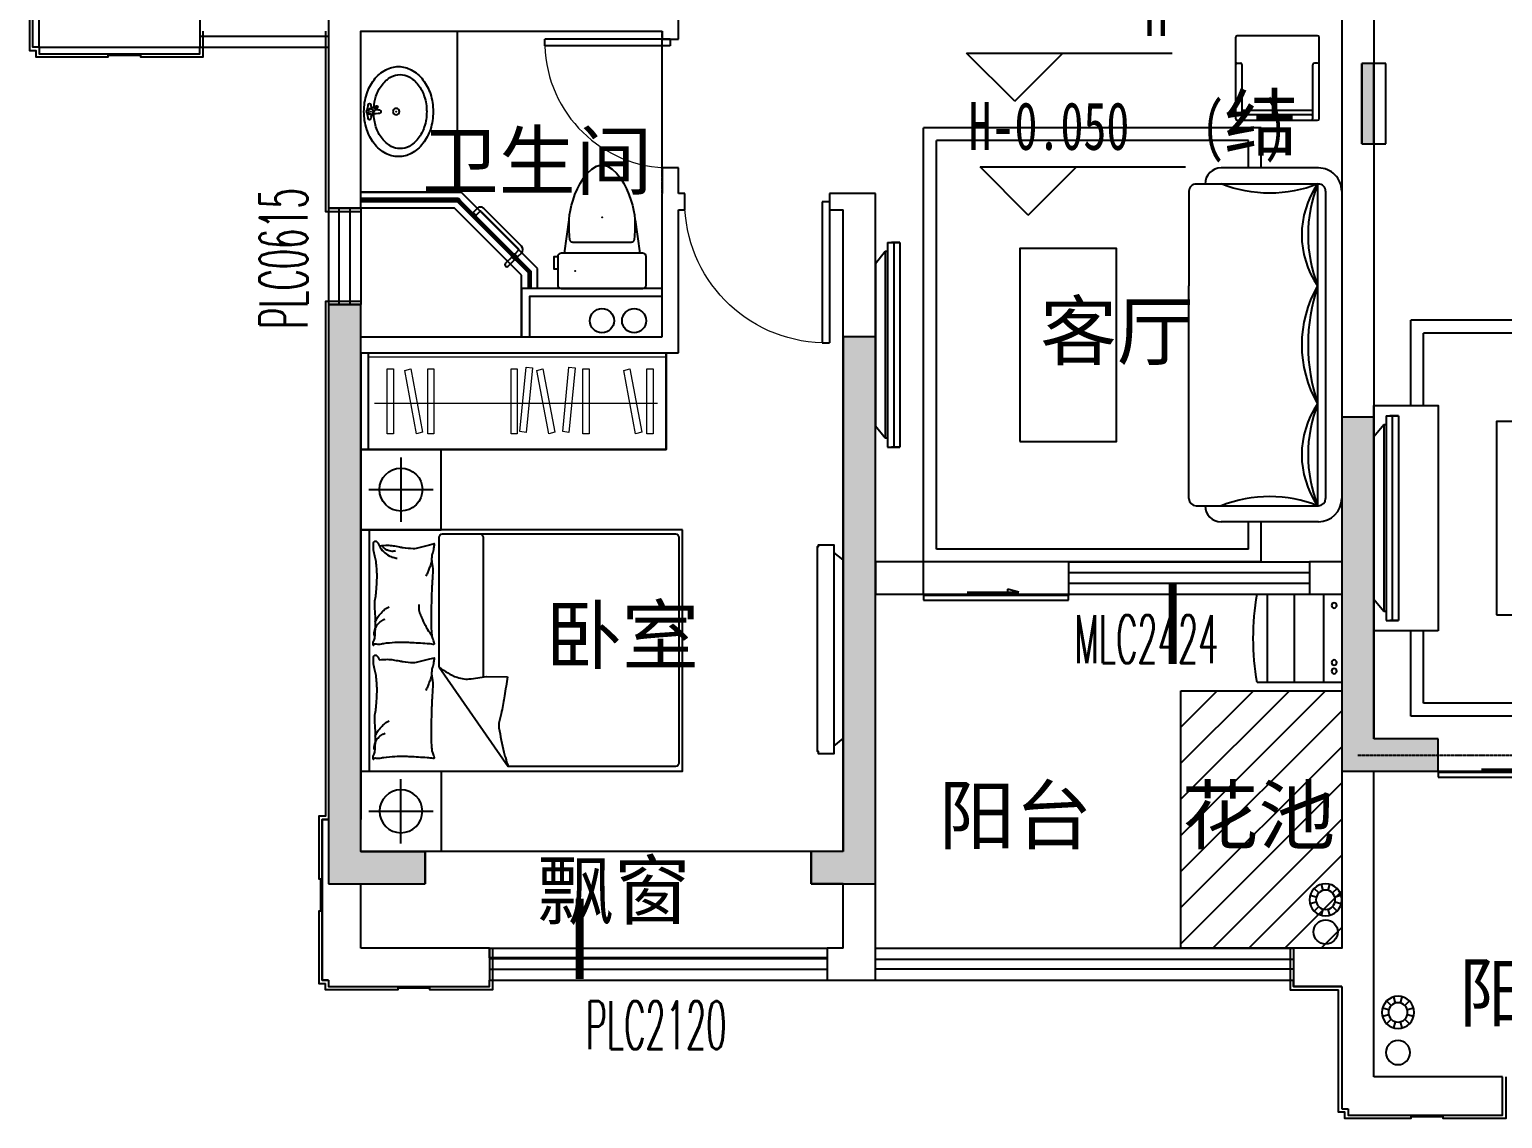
# Model space of a CAD drawing. Extents: x 3479 to 4537415, y 306 to 366510.
# Drawn here: x 4501109 to 4510269, y 273736 to 280507 of the extents above; entities that cross this region are included whole.
import ezdxf

# ---------------------------------------------------------------- set-up
doc = ezdxf.new("R2010")
doc.units = 0
doc.header["$LTSCALE"] = 10
doc.header["$MEASUREMENT"] = 0
doc.header["$PDMODE"] = 35
doc.linetypes.add('DOTE', pattern=[2.42, 2, -0.2, 0.02, -0.2])
for name, color, linetype in [('2外包线', 46, 'Continuous'), ('COLUMN', 11, 'Continuous'), ('DECORATION_地漏', 202, 'Continuous'), ('DETAIL_栏杆', 42, 'Continuous'), ('DETAIL_立管', 143, 'Continuous'), ('DETAIL_配电柜', 150, 'Continuous'), ('DIM_ELEV', 3, 'Continuous'), ('DIM_IDEN', 153, 'Continuous'), ('DOTE', 18, 'DOTE'), ('LINE', 137, 'Continuous'), ('LVTRY', 6, 'Continuous'), ('LVTRY-1', 6, 'Continuous'), ('P-FURNITURE', 8, 'Continuous'), ('PUB_HATCH', 8, 'Continuous'), ('PUB_TEXT', 7, 'Continuous'), ('WALL', 2, 'Continuous'), ('WINDOW', 143, 'Continuous'), ('WINDOW_TEXT', 7, 'Continuous'), ('WP_P_LG', 2, 'Continuous'), ('花池', 71, 'Continuous')]:
    doc.layers.add(name, color=color, linetype=linetype)
doc.layers.add('FURNITURE', color=207, linetype='Continuous', plot=False)
doc.styles.add('_TCH_DIM', font='simhei.ttf')
doc.styles.add('_TCH_WINDOW', font='SIMPLEX', dxfattribs={"bigfont": 'GBCBIG'})
doc.styles.get("Standard").update_dxf_attribs({"font": 'gbenor.shx', "bigfont": 'gbcbig.shx'})
doc.styles.add('功能名称', font='', dxfattribs={"width": 0.7})
doc.styles.get('功能名称').set_extended_font_data('SimSun')

# ---------------------------------------------------------------- blocks, each defined once
blk = doc.blocks.new('A$C689A550D')
at = {"layer": 'FURNITURE'}
for p, q in [((2263.5, 2602.5), (229.5, 2602.5)), ((229.5, 2072.5), (229.5, 2602.5)), ((309.5, 2072.5), (309.5, 2522.5)), ((2183.5, 2522.5), (309.5, 2522.5)), ((60.9, 1952.2), (0, 1877.1)), ((60.9, 1952.2), (60.9, 792.7)), ((76, 1952.2), (60.9, 1952.2)), ((76, 2008.5), (152, 2008.5)), ((76, 2008.5), (76, 736.5)), ((152, 2008.5), (99.8, 2008.5)), ((114, 2008.5), (114, 736.5)), ((152, 2008.5), (152, 736.5)), ((60.9, 792.7), (0, 867.8)), ((76, 792.7), (60.9, 792.7)), ((76, 736.5), (152, 736.5)), ((152, 736.5), (99.8, 736.5)), ((229.5, 142.5), (229.5, 672.5)), ((309.5, 222.5), (309.5, 672.5)), ((2183.5, 222.5), (309.5, 222.5)), ((2263.5, 142.5), (229.5, 142.5))]:
    blk.add_line(p, q, dxfattribs=at)
for points in [[(400, 672.5), (0, 672.5), (0, 2072.5), (400, 2072.5)], [(762.8, 772.5), (1362.8, 772.5), (1362.8, 1972.5), (762.8, 1972.5)]]:
    blk.add_lwpolyline(points, close=True, dxfattribs=at)
at = {"layer": 'LVTRY-1', "flags": 9}
for tag in ['ZSIZE', 'YSIZE', 'XSIZE']:
    blk.add_attdef(tag, (1601.4, 5393.7), '', height=0.5, rotation=90, dxfattribs=at)
for tag in ['ZSIZE', 'YSIZE', 'XSIZE']:
    blk.add_attdef(tag, (1601.4, 5393.7), '', height=0.5, dxfattribs=at)
blk = doc.blocks.new('1#-BZC-ZZ')
at = {"layer": 'PUB_HATCH'}
for points in [[(421808.5, 726479), (421408.5, 726479), (421408.5, 729879), (421208.5, 729879), (421208.5, 726279), (421808.5, 726279)], [(424608.5, 726279), (424608.5, 729679), (424408.5, 729679), (424408.5, 726479), (424208.5, 726479), (424208.5, 726279)], [(428108.5, 727179), (427708.5, 727179), (427708.5, 729179), (427508.5, 729179), (427508.5, 726979), (428108.5, 726979)]]:
    blk.add_hatch(color=256, dxfattribs=at).paths.add_polyline_path(points)
at = {"layer": 'COLUMN'}
for p, q in [((421408.5, 729879), (421208.5, 729879)), ((421208.5, 729879), (421208.5, 726279)), ((421408.5, 726479), (421408.5, 729879)), ((424608.5, 729679), (424408.5, 729679)), ((424408.5, 729679), (424408.5, 726479)), ((424608.5, 726279), (424608.5, 729679)), ((427708.5, 729179), (427508.5, 729179)), ((427508.5, 729179), (427508.5, 726979)), ((427708.5, 727179), (427708.5, 729179)), ((424608.5, 728079), (424608.5, 728279)), ((424608.5, 728279), (424608.5, 728079)), ((428108.5, 727179), (427708.5, 727179)), ((428108.5, 726979), (428108.5, 727179)), ((427508.5, 726979), (428108.5, 726979)), ((421808.5, 726479), (421408.5, 726479)), ((421808.5, 726279), (421808.5, 726479)), ((424408.5, 726479), (424208.5, 726479)), ((424208.5, 726479), (424208.5, 726279)), ((421208.5, 726279), (421808.5, 726279)), ((424208.5, 726279), (424608.5, 726279))]:
    blk.add_line(p, q, dxfattribs=at)
at = {"layer": 'COLUMN', "elevation": 0}
blk.add_lwpolyline([(424608.5, 728279), (424608.5, 728279)], dxfattribs=at)
at = {"layer": 'COLUMN'}
blk.add_lwpolyline([(424608.5, 728079), (424608.5, 728079)], dxfattribs=at)
blk = doc.blocks.new('A$C0DF322C5')
at = {"layer": 'LVTRY'}
for p, q in [((526.3, 550), (0, 550)), ((0, 550), (0, 0)), ((113.7, 550), (113.7, 0)), ((296.2, 550), (296.2, 0)), ((464.2, 550), (464.2, 0)), ((0, 0), (526.3, 0))]:
    blk.add_line(p, q, dxfattribs=at)
for centre in [(47.4, 479.7), (47.4, 125), (47.4, 71.6)]:
    blk.add_circle(centre, 16.3, dxfattribs=at)
blk.add_arc((-1057.3, 275), 1607.3, 350.14865, 9.85138, dxfattribs=at)
blk = doc.blocks.new('配电箱-01')
at = {"layer": 'DETAIL_配电柜'}
h = blk.add_hatch(color=256, dxfattribs=at)
h.dxf.hatch_style = 1
h.paths.add_polyline_path([(500, -150), (500, -75), (0, -75), (0, -150)])
for p, q in [((0, 0), (0, -150)), ((500, 0), (0, 0)), ((500, -150), (500, 0)), ((500, -75), (0, -75)), ((0, -150), (500, -150)), ((500, -150), (0, -150))]:
    blk.add_line(p, q, dxfattribs=at)
blk = doc.blocks.new('$WINLIB2D$00000001')
at = {"color": 0}
for points in [[(-0.5, 0.5), (-0.5, -0.5)], [(-0.5, 0.5), (0.5, 0.5)], [(0.5, -0.5), (0.5, 0.5)], [(0.5, 0.167), (-0.5, 0.167)], [(0.5, -0.167), (-0.5, -0.167)], [(-0.5, -0.5), (0.5, -0.5)]]:
    blk.add_lwpolyline(points, dxfattribs=at)
blk = doc.blocks.new('$TCHSYS$WIN2D')
for p, q in [((-0.5, 0.5), (0.5, 0.5)), ((-0.5, 0.5), (-0.5, -0.5)), ((0.5, 0.5), (0.5, -0.5)), ((0.5, 0.1667), (-0.5, 0.1667)), ((0.5, -0.1667), (-0.5, -0.1667)), ((-0.5, -0.5), (0.5, -0.5))]:
    blk.add_line(p, q)
blk = doc.blocks.new('$DorLib2D$00000001')
for p, q in [((0.45, 0.975), (0.5, 0.975)), ((0.45, 0), (0.45, 0.975)), ((0.5, 0), (0.5, 0.975)), ((0.5, 0), (0.45, 0))]:
    blk.add_line(p, q)
at = {"lineweight": 13}
blk.add_arc((0.475, 0), 0.975, 91.4693, 180, dxfattribs=at)
blk = doc.blocks.new('$DorLib2D$00000129')
at = {"color": 0, "linetype": 'Continuous'}
for p, q in [((-0.5, 0.545), (-0.5, 0.687)), ((-0.5, 0.687), (0.5, 0.687)), ((0.5, 0.687), (0.5, 0.545)), ((0.5, 0.545), (-0.5, 0.545)), ((-0.5, 0.5), (-0.5, 0.545)), ((0.5, 0.5), (0.5, 0.545)), ((-0.2, 0.437), (0.158, 0.437)), ((0.08, 0.341), (0.08, 0.437)), ((0.158, 0.437), (0.08, 0.341))]:
    blk.add_line(p, q, dxfattribs=at)
blk = doc.blocks.new('$LIGUAN')
at = {"color": 0, "linetype": 'Continuous'}
blk.add_circle((0, 0), 0.5, dxfattribs=at)
at = {"color": 0, "flags": 1}
for tag in ['THICK', 'BG_D', 'BG_T']:
    blk.add_attdef(tag, (0, 0), '', height=0.0001, dxfattribs=at)
blk = doc.blocks.new('地漏-03')
at = {"layer": 'LVTRY'}
for p, q in [((-15.5, 58), (-25.9, 96.6)), ((15.5, 58), (25.9, 96.6)), ((-96.6, 25.9), (-58, 15.5)), ((-70.7, 70.7), (-42.4, 42.4)), ((42.4, 42.4), (70.7, 70.7)), ((58, 15.5), (96.6, 25.9)), ((-96.6, -25.9), (-58, -15.5)), ((-70.7, -70.7), (-42.4, -42.4)), ((-25.9, -96.6), (-15.5, -58)), ((25.9, -96.6), (15.5, -58)), ((42.4, -42.4), (70.7, -70.7)), ((58, -15.5), (96.6, -25.9))]:
    blk.add_line(p, q, dxfattribs=at)
for radius in [100, 60]:
    blk.add_circle((0, 0), radius, dxfattribs=at)
blk = doc.blocks.new('X-03-A-100(平面图)_t3$0$$plan$00000330')
for p, q in [((-1973.7, 0), (0, 0)), ((-1973.7, 0), (-1973.7, -500)), ((-1923.7, 0), (-1923.7, -500)), ((0, 0), (0, -500)), ((-1973.7, -500), (0, -500))]:
    blk.add_line(p, q)
at = {"lineweight": 13}
for p, q in [((-1884.8, -240), (-55.7, -240)), ((-1923.7, -480), (0, -480))]:
    blk.add_line(p, q, dxfattribs=at)
blk.add_lwpolyline([(-1973.7, -500), (0, -500), (0, 0), (-1973.7, 0)], close=True)
for points in [[(-1803.3, -80.6), (-1803.3, -416.7), (-1763, -416.7), (-1763, -80.6)], [(-1613.8, -80.8), (-1689.8, -408.2), (-1650.5, -417.3), (-1574.5, -89.9)], [(-1541.1, -80.6), (-1541.1, -416.7), (-1500.7, -416.7), (-1500.7, -80.6)], [(-1003.1, -80.6), (-1003.1, -416.7), (-962.8, -416.7), (-962.8, -80.6)], [(-945, -92.9), (-905.1, -426.6), (-865, -421.8), (-905, -88.1)], [(-759.8, -80.8), (-835.8, -408.2), (-796.5, -417.3), (-720.5, -89.9)], [(-669.3, -92.9), (-629.4, -426.6), (-589.3, -421.8), (-629.3, -88.1)], [(-539.1, -80.6), (-539.1, -416.7), (-498.8, -416.7), (-498.8, -80.6)], [(-198.1, -80.8), (-274.1, -408.2), (-234.7, -417.3), (-158.8, -89.9)], [(-125.3, -80.6), (-125.3, -416.7), (-85, -416.7), (-85, -80.6)]]:
    blk.add_lwpolyline(points, close=True, dxfattribs=at)
blk = doc.blocks.new('X-03-A-100(平面图)_t3$0$WITH-Bed-2')
for p, q in [((0, -52.4), (1500, -52.4)), ((25.8, -508.5), (25.8, -1957.8)), ((853.5, -488.5), (45.8, -488.5)), ((853.5, -488.5), (1471.6, -915.9)), ((45.8, -761.1), (915.3, -761.1)), ((1471.6, -1957.8), (1471.6, -915.9)), ((45.8, -1977.8), (1451.6, -1977.8))]:
    blk.add_line(p, q)
blk.add_lwpolyline([(0, -2000), (0, 0), (1500, 0), (1500, -2000)], close=True)
blk.add_lwpolyline([(0, -2000), (0, 0), (1500, 0), (1500, -2000)], close=True)
for points in [[(101, -115.7, -0.263368), (73, -96.9, -0.494818), (82.2, -78.2, -0.049225), (99.9, -76.4, -0.036831), (123.5, -78.2, -0.031893), (161.5, -86.3, 0.035782), (195.4, -93.3, 0.032941), (285.1, -99.2, 0.026564), (396.3, -93.3, 0.017905), (433.8, -87.9, -0.033397), (454, -85.7, -0.03204), (491.1, -86.4, 0.018442), (555.4, -89.4, 0.010837), (620.2, -88.7, 0.014624), (668.1, -85.7, 0.111249), (690.6, -78.4, -0.153708), (707.5, -74.4, -0.076444), (715, -76.1, -0.215512), (716.9, -78.2, -0.585858), (714.3, -81.2, 0.363489), (709.4, -83.8, 0.191716), (709.4, -95.3, -0.129675), (711.3, -111.9, -0.01735), (708.3, -128.7, 0.019326), (705.7, -143.8, 0.018818), (699, -212.2, 0.021828), (698.1, -271.4, 0.006204), (699.5, -305.3, 0.001963), (705.7, -412.2, 0.028341), (709.9, -448.3, -0.117014), (709.4, -457.2, -0.36606), (708, -458.2, -0.03973), (694.4, -455.3, -0.048309), (680.6, -449.9, 0.062981), (670, -446, 0.04058), (646.6, -442.6, 0.014345), (579.8, -440.3, 0.005484), (454.4, -441.1, 0.007153), (358.2, -444.1, 0.008762), (315.7, -446.8, -0.008153), (270, -449.7, -0.06251), (212.9, -445.3, 0.078669), (167.3, -443.3, 0.047825), (144.9, -448, -0.034494), (114.1, -455.3, -0.023571), (88.8, -458.4, -0.510228), (87.8, -457.2), (95.3, -427.2), (116, -344.6, 0.073041), (118, -325, 0.023305), (112.2, -263.9, 0.018299), (108.2, -241.1, -0.01097), (100.8, -203.1, -0.042281), (97.9, -168.8, -0.027201), (100.8, -115.4)], [(574.8, -89.5, 0.027842), (551.1, -100.1, 0.048685), (538.5, -108.2, 0.023666), (510.6, -132.5, 0.031223), (491.6, -153.2, 0.046801), (486.5, -160.9, 0.023191), (478.4, -177.6)], [(656.8, -83.8, 0.088153), (622.3, -87.3, 0.088153), (591.1, -102.5, 0.077547), (569.5, -124.2, 0.077547), (555.4, -151.3)], [(810.2, -115.7, -0.263368), (782.3, -96.9, -0.494818), (791.4, -78.2, -0.049225), (809.1, -76.4, -0.036831), (832.8, -78.2, -0.031893), (870.7, -86.3, 0.035782), (904.6, -93.3, 0.032941), (994.3, -99.2, 0.026564), (1105.5, -93.3, 0.017905), (1143, -87.9, -0.033397), (1163.3, -85.7, -0.03204), (1200.3, -86.4, 0.018442), (1264.7, -89.4, 0.010837), (1329.4, -88.7, 0.014624), (1377.3, -85.7, 0.111249), (1399.9, -78.4, -0.153708), (1416.8, -74.4, -0.076444), (1424.2, -76.1, -0.215512), (1426.2, -78.2, -0.585858), (1423.5, -81.2, 0.363489), (1418.6, -83.8, 0.191716), (1418.6, -95.3, -0.129675), (1420.5, -111.9, -0.01735), (1417.5, -128.7, 0.019326), (1414.9, -143.8, 0.018818), (1408.3, -212.2, 0.021828), (1407.4, -271.4, 0.006204), (1408.8, -305.3, 0.001963), (1414.9, -412.2, 0.028341), (1419.2, -448.3, -0.117014), (1418.6, -457.2, -0.36606), (1417.2, -458.2, -0.03973), (1403.6, -455.3, -0.048309), (1389.9, -449.9, 0.062981), (1379.2, -446, 0.04058), (1355.8, -442.6, 0.014345), (1289.1, -440.3, 0.005484), (1163.6, -441.1, 0.007153), (1067.5, -444.1, 0.008762), (1024.9, -446.8, -0.008153), (979.2, -449.7, -0.06251), (922.1, -445.3, 0.078669), (876.5, -443.3, 0.047825), (854.1, -448, -0.034494), (823.4, -455.3, -0.023571), (798, -458.4, -0.510228), (797.1, -457.2), (804.6, -427.2), (825.2, -344.6, 0.073041), (827.2, -325, 0.023305), (821.5, -263.9, 0.018299), (817.4, -241.1, -0.01097), (810.1, -203.1, -0.042281), (807.2, -168.8, -0.027201), (810.1, -115.4)], [(1284.1, -89.5, 0.027842), (1260.3, -100.1, 0.048685), (1247.8, -108.2, 0.023666), (1219.8, -132.5, 0.031223), (1200.8, -153.2, 0.046801), (1195.7, -160.9, 0.023191), (1187.7, -177.6)], [(1366.1, -83.8, 0.088153), (1331.5, -87.3, 0.088153), (1300.3, -102.5, 0.077547), (1278.7, -124.2, 0.077547), (1264.7, -151.3)], [(99.3, -131.7, -0.05369), (113.5, -144.7, -0.070312), (121.6, -157, -0.015448), (125.4, -165.5, -0.013244), (129.1, -175.7, -0.082127), (132.1, -193.8, -0.064164), (129.1, -217)], [(100.8, -115.7, -0.077379), (135.6, -141, -0.077379), (161.1, -175.7, -0.047525), (171, -200.4, -0.047525), (176.1, -226.4)], [(660.6, -444.1, 0.016108), (621.7, -417.9, 0.024599), (594.9, -402.8, 0.009477), (545.8, -379.5, 0.015937), (516, -367.1, 0.072521), (499.6, -363.6, 0.033339), (463.4, -363.4)], [(191.4, -442.6, 0.009729), (218.7, -433.5, 0.009729), (245.6, -423.4, 0.007971), (267.3, -414.4, 0.007971), (288.8, -404.7)], [(900.6, -442.6, 0.009729), (927.9, -433.5, 0.009729), (954.8, -423.4, 0.007971), (976.6, -414.4, 0.007971), (998, -404.7)], [(853.5, -488.5, -0.085272), (916.8, -598.6, -0.124044), (926, -686.2), (912.4, -781.6), (914.1, -911.7)], [(914.1, -911.7, 0.007867), (1031.7, -893.9, 0.009508), (1128.5, -875.9, 0.006616), (1193.5, -861.5, -0.023828), (1211.7, -858.2, -0.080713), (1230.3, -858.7, -0.009591), (1382.9, -890.6, -0.013133), (1416.4, -899.2, -0.007859), (1471.6, -915.9)]]:
    blk.add_lwpolyline(points, format="xyb")
for centre, start, end in [((45.8, -508.5), 90, 180), ((45.8, -741.1), 180, 270), ((45.8, -1957.8), 180, 270), ((1451.6, -1957.8), 270, 0)]:
    blk.add_arc(centre, 20, start, end)
blk = doc.blocks.new('X-03-A-100(平面图)_t3$0$WITH-bedstand-1')
for p, q in [((0, 240), (0, -240)), ((-240, 0), (240, 0))]:
    blk.add_line(p, q)
blk.add_lwpolyline([(-300, -300), (300, -300), (300, 300), (-300, 300)], close=True)
blk.add_lwpolyline([(-300, -300), (300, -300), (300, 300), (-300, 300)], close=True)
blk.add_circle((0, 0), 160)
blk = doc.blocks.new('$lvtry$00000206')
at = {"color": 0}
for points in [[(-253.2, -220.1, -0.414214), (-275.2, -198.1), (-275.2, -22, -0.414214), (-253.2, 0), (253.2, 0, -0.414214), (275.2, -22), (275.2, -198.1, -0.414214), (253.2, -220.1)], [(180.6, -286.2), (-180.6, -286.2, 0.39219), (-200.5, -304.7), (-202.1, -325.7), (-204.2, -363.5), (-204.9, -397.6), (-204, -429), (-201.3, -458.9), (-196.5, -488.3), (-189.5, -518.3), (-180, -549.9), (-167.8, -583.9), (-152.8, -619.1), (-135, -653.9), (-114.2, -687), (-90.4, -716.7), (-63.4, -741.5), (-33.4, -759.9), (-12.1, -766.7, 0.15433), (12.1, -766.7), (33.4, -759.9), (63.4, -741.5), (90.4, -716.7), (114.2, -687), (135, -653.9), (152.8, -619.1), (167.8, -583.9), (180, -549.9), (189.5, -518.3), (196.5, -488.3), (201.3, -458.9), (204, -429), (204.9, -397.6), (204.2, -363.5), (202.1, -325.7), (200.5, -304.7, 0.39219)]]:
    blk.add_lwpolyline(points, format="xyb", close=True, dxfattribs=at)
blk.add_lwpolyline([(-275.2, -120.5), (-297.2, -120.5), (-297.2, -199.8), (-275.2, -199.8)], close=True, dxfattribs=at)
for points in [[(-205.5, -428.1), (-235, -220.1)], [(205.5, -428.1), (235, -220.1)]]:
    blk.add_lwpolyline(points, dxfattribs=at)
for p in [(-166.1, -109.4), (0.9, -443.1)]:
    blk.add_point(p, dxfattribs=at)
blk = doc.blocks.new('$lvtry$00000193')
at = {"color": 0}
for p, q in [((-16.7, -42.8), (-16.7, -32.9)), ((16.7, -42.8), (16.7, -32.9))]:
    blk.add_line(p, q, dxfattribs=at)
blk.add_lwpolyline([(280, -215, 0.12431), (260, -135.8, 0.105707), (198, -63, 0.086941), (110.2, -17.1, 0.077137), (0, 0, 0.077137), (-110.2, -17.1, 0.086941), (-198, -63, 0.105707), (-260, -135.8, 0.12431), (-280, -215, 0.12431), (-260, -294.2, 0.105707), (-198, -367, 0.086941), (-110.2, -412.9, 0.077137), (0, -430, 0.077137), (110.2, -412.9, 0.086941), (198, -367, 0.105707), (260, -294.2, 0.12431)], format="xyb", close=True, dxfattribs=at)
blk.add_lwpolyline([(-25.3, -61, 0.056876), (-95, -74.7, 0.086941), (-167.5, -112.6, 0.105707), (-216, -169.5, 0.12431), (-230, -225, 0.12431), (-216, -280.5, 0.105707), (-167.5, -337.4, 0.086941), (-95, -375.3, 0.077137), (0, -390, 0.077137), (95, -375.3, 0.086941), (167.5, -337.4, 0.105707), (216, -280.5, 0.12431), (230, -225, 0.12431), (216, -169.5, 0.105707), (167.5, -112.6, 0.086941), (95, -74.7, 0.06676), (12.9, -60.3, 0.06676)], format="xyb", dxfattribs=at)
for centre, radius in [((0, -42.8), 16.7), ((0, -200), 20)]:
    blk.add_circle(centre, radius, dxfattribs=at)
for centre, radius, start, end in [((-40.2, -33.6), 10.1, 106.60956, 258.16482), ((-64.3, 233.9), 258.7, 274.70692, 282.37316), ((-74.6, -212.9), 172.6, 71.36005, 79.18732), ((-28.9, -79.5), 6.77, 155.34398, 308.32242), ((-171, 19), 166.2, 324.84107, 338.13372), ((-171, 19), 169.7, 324.84107, 331.35233), ((-28.9, -79.5), 3.37, 155.34398, 308.32242), ((100.4, -194.3), 169.7, 132.31406, 138.82532), ((100.4, -194.3), 166.2, 125.53268, 138.82532), ((-12.3, -58.4), 10.6, 201.89238, 261.77402), ((0, -32.9), 16.7, 0, 180), ((-381.1, -115.2), 372.2, 2.39824, 6.76269), ((64.3, 233.9), 258.7, 257.62684, 265.29308), ((381.1, -115.2), 372.2, 170.10083, 177.60176), ((74.6, -212.9), 172.6, 100.81268, 110.41907), ((40.2, -33.6), 10.1, 281.83518, 73.39044), ((0, -95.9), 9.9, 201.78369, 338.21631)]:
    blk.add_arc(centre, radius, start, end, dxfattribs=at)
for p in [(0, -42.8), (0, -200)]:
    blk.add_point(p, dxfattribs=at)

msp = doc.modelspace()

# ---------------------------------------------------------------- hatches: boundary and pattern name
at = {"layer": '花池'}
h = msp.add_hatch(dxfattribs=at)
h.set_pattern_fill('ANSI31', color=256, scale=100)
h.set_pattern_definition([(45, (2160983.15, 8262.34), (-112.253202, 112.253202), [])])
h.paths.add_polyline_path([(4508268.7, 276395.9), (4509268.7, 276395.9), (4509268.7, 274795.9), (4508268.7, 274795.9)])

# ---------------------------------------------------------------- linework, layer by layer
at = {"layer": '2外包线'}
for points in [[(4501368.7, 281415.9), (4501108.7, 281415.9), (4501108.7, 281025.9), (4501118.7, 281025.9), (4501118.7, 280825.9), (4501108.7, 280825.9), (4501108.7, 280375.9), (4501148.7, 280375.9), (4501148.7, 280335.9), (4501598.7, 280335.9), (4501598.7, 280345.9), (4501798.7, 280345.9), (4501798.7, 280335.9), (4502188.7, 280335.9), (4502188.7, 280495.9)], [(4501168.7, 280395.9), (4501128.7, 280395.9), (4501128.7, 281395.9), (4501168.7, 281395.9)], [(4502948.7, 280495.9), (4502948.7, 279375.9), (4503168.7, 279375.9)], [(4501168.7, 280395.9), (4501168.7, 280355.9), (4502168.7, 280355.9), (4502168.7, 280395.9)], [(4503168.7, 278815.9), (4502948.7, 278815.9), (4502948.7, 275615.9), (4502908.7, 275615.9), (4502908.7, 275225.9), (4502918.7, 275225.9), (4502918.7, 275025.9), (4502908.7, 275025.9), (4502908.7, 274575.9), (4502948.7, 274575.9), (4502948.7, 274575.9), (4502948.7, 274575.9)], [(4502968.7, 274595.9), (4502928.7, 274595.9), (4502928.7, 275595.9), (4502968.7, 275595.9)], [(4503988.7, 274795.9), (4503988.7, 274535.9), (4503598.7, 274535.9), (4503598.7, 274545.9), (4503398.7, 274545.9), (4503398.7, 274535.9), (4502948.7, 274535.9), (4502948.7, 274575.9), (4502948.7, 274575.9), (4502948.7, 274575.9)], [(4508948.7, 274795.9), (4508948.7, 274535.9), (4509248.7, 274535.9)], [(4502968.7, 274595.9), (4502968.7, 274555.9), (4503968.7, 274555.9), (4503968.7, 274595.9)], [(4509268.7, 274555.9), (4508968.7, 274555.9), (4508968.7, 274595.9)], [(4510288.7, 273995.9), (4510288.7, 273735.9), (4509898.7, 273735.9), (4509898.7, 273745.9), (4509698.7, 273745.9), (4509698.7, 273735.9), (4509288.7, 273735.9), (4509288.7, 273775.9), (4509248.7, 273775.9), (4509248.7, 274535.9)], [(4509308.7, 273795.9), (4509308.7, 273755.9), (4510268.7, 273755.9), (4510268.7, 273795.9)]]:
    msp.add_lwpolyline(points, dxfattribs=at)
at = {"layer": 'DETAIL_栏杆'}
for p, q in [((4502968.7, 280462.6), (4502168.7, 280462.6)), ((4506368.7, 274725.9), (4508968.7, 274725.9)), ((4506368.7, 274665.9), (4508968.7, 274665.9))]:
    msp.add_line(p, q, dxfattribs=at)
msp.add_lwpolyline([(4503968.7, 274795.9), (4506068.7, 274795.9), (4506068.7, 274735.9), (4503968.7, 274735.9)], close=True, dxfattribs=at)
at = {"layer": 'DIM_ELEV'}
for p, q in [((4507235.2, 280060.1), (4506935.2, 280360.1)), ((4506935.2, 280360.1), (4508213.8, 280360.1)), ((4507235.2, 280060.1), (4507535.2, 280360.1)), ((4507319.4, 279353), (4507019.4, 279653)), ((4507019.4, 279653), (4508298, 279653)), ((4507319.4, 279353), (4507619.4, 279653))]:
    msp.add_line(p, q, dxfattribs=at)
at = {"layer": 'DIM_IDEN', "const_width": 50}
for points in [[(4508216.9, 277062.6), (4508216.9, 276562.6)], [(4504530.1, 275102.5), (4504530.1, 274602.5)]]:
    msp.add_lwpolyline(points, dxfattribs=at)
at = {"layer": 'DOTE'}
for p, q in [((4505043.7, 278595.9), (4505043.7, 280495.9)), ((4509368.7, 275995.9), (4512368.7, 275995.9))]:
    msp.add_line(p, q, dxfattribs=at)
at = {"layer": 'FURNITURE'}
for p, q in [((4508608.7, 280457.3, 0), (4508608.7, 279952.3, 0)), ((4509118.7, 280467.3, 0), (4508618.7, 280467.3, 0)), ((4509128.7, 280287.3, 0), (4509128.7, 280457.3, 0)), ((4508618.7, 280297.3, 0), (4508638.7, 280297.3, 0)), ((4509118.7, 280297.3, 0), (4509098.7, 280297.3, 0)), ((4508648.7, 279962.3, 0), (4508648.7, 280287.3, 0)), ((4509088.7, 279962.3, 0), (4509088.7, 280287.3, 0)), ((4509128.7, 279952.3, 0), (4509128.7, 280287.3, 0)), ((4508618.7, 279942.3, 0), (4509118.7, 279942.3, 0)), ((4509088.7, 280002.3, 0), (4508648.7, 280002.3, 0)), ((4508648.7, 279967.3, 0), (4508648.7, 279952.3, 0)), ((4508658.7, 279977.3, 0), (4509078.7, 279977.3, 0)), ((4508658.7, 279942.3, 0), (4509078.7, 279942.3, 0)), ((4509088.7, 279952.3, 0), (4509088.7, 279967.3, 0)), ((4508768.7, 279895.9, 0), (4506668.7, 279895.9, 0)), ((4506668.7, 277195.9, 0), (4506668.7, 279895.9, 0)), ((4508768.7, 279645.8, 0), (4508768.7, 279895.9, 0)), ((4506748.7, 277275.9, 0), (4506748.7, 279815.9, 0)), ((4508688.7, 279815.9, 0), (4506748.7, 279815.9, 0)), ((4508688.7, 279645.8, 0), (4508688.7, 279815.9, 0)), ((4509124.2, 279645.8, 0), (4508518.7, 279645.8, 0)), ((4508318.7, 279501.4, 0), (4508318.7, 278912.5, 0)), ((4508363.1, 279545.9, 0), (4509124.2, 279545.9, 0)), ((4509118.7, 279545.9, 0), (4509118.7, 277545.9, 0)), ((4509168.7, 279501.4, 0), (4509168.7, 277590.3, 0)), ((4509268.7, 279501.4, 0), (4509268.7, 277590.3, 0)), ((4506429.5, 279125.6, 0), (4506368.7, 279050.5, 0)), ((4506429.5, 279125.6, 0), (4506429.5, 277966.1, 0)), ((4506444.7, 279125.6, 0), (4506429.5, 279125.6, 0)), ((4506444.7, 279181.8, 0), (4506520.6, 279181.8, 0)), ((4506444.7, 279181.8, 0), (4506444.7, 277909.8, 0)), ((4506520.6, 279181.8, 0), (4506468.4, 279181.8, 0)), ((4506482.6, 279181.8, 0), (4506482.6, 277909.8, 0)), ((4506520.6, 279181.8, 0), (4506520.6, 277909.8, 0)), ((4506368.7, 279050.5, 0), (4506368.7, 278041.2, 0)), ((4508318.7, 277590.3, 0), (4508318.7, 278912.5, 0)), ((4506429.5, 277966.1, 0), (4506368.7, 278041.2, 0)), ((4506444.7, 277966.1, 0), (4506429.5, 277966.1, 0)), ((4506444.7, 277909.8, 0), (4506520.6, 277909.8, 0)), ((4506520.6, 277909.8, 0), (4506468.4, 277909.8, 0)), ((4508363.1, 277545.9, 0), (4509124.2, 277545.9, 0)), ((4509124.2, 277445.9, 0), (4508518.7, 277445.9, 0)), ((4508688.7, 277275.9, 0), (4508688.7, 277445.9, 0)), ((4508768.7, 277195.9, 0), (4508768.7, 277445.9, 0)), ((4508688.7, 277275.9, 0), (4506748.7, 277275.9, 0)), ((4508768.7, 277195.9, 0), (4506668.7, 277195.9, 0))]:
    msp.add_line(p, q, dxfattribs=at)
at = {"layer": 'FURNITURE', "elevation": 0}
msp.add_lwpolyline([(4507268, 277945.9), (4507868, 277945.9), (4507868, 279145.9), (4507268, 279145.9)], close=True, dxfattribs=at)
msp.add_lwpolyline([(4506111, 276051.9), (4506168.7, 276097.8), (4506168.7, 277208.6), (4506111, 277254.5), (4506111, 276051.9), (4506111, 276003.2), (4506015.8, 276003.2), (4506015.8, 276017.4), (4506008.7, 276017.4), (4506008.7, 277292.8), (4506015.8, 277292.8), (4506015.8, 277303.2), (4506111, 277303.2), (4506111, 277254.5)], dxfattribs=at)
at = {"layer": 'FURNITURE'}
for centre, radius, start, end in [((4508618.7, 280457.3, 0), 10, 90, 180), ((4509118.7, 280457.3, 0), 10, 0, 90), ((4508618.7, 280287.3, 0), 10, 90, 180), ((4508638.7, 280287.3, 0), 10, 0, 90), ((4509098.7, 280287.3, 0), 10, 90, 180), ((4509118.7, 280287.3, 0), 10, 0, 90), ((4508618.7, 279952.3, 0), 10, 180, 270), ((4508658.7, 279967.3, 0), 10, 90, 180), ((4508658.7, 279952.3, 0), 10, 180, 270), ((4509078.7, 279967.3, 0), 10, 0, 90), ((4509078.7, 279952.3, 0), 10, 270, 0), ((4509118.7, 279952.3, 0), 10, 270, 0), ((4508518.7, 279545.8, 0), 100, 90, 180), ((4508518.7, 277545.9, 0), 100, 180, 270)]:
    msp.add_arc(centre, radius, start, end, dxfattribs=at)
for centre, major_axis, ratio, start_param, end_param in [((4509124.2, 279501.4, 0), (-102.1, -102.1), 1, 2.356194, 3.926991), ((4508363.1, 279501.4, 0), (31.4, -31.4), 1, 2.356194, 3.926991), ((4509747.1, 279229.2, 0), (727.2, 0), 0.865758, 2.614487, 3.668698), ((4510213.2, 279229.2, 0), (1154.1, 0), 0.865758, 2.819069, 3.464116), ((4509124.2, 279501.4, 0), (-31.4, -31.4), 1, 2.356194, 3.926991), ((4509747.1, 278545.9, 0), (0, 728.9), 0.997726, 1.043691, 2.097902), ((4510213.2, 278545.9, 0), (0, 1156.7), 0.997726, 1.248273, 1.89332), ((4509747.1, 277862.6, 0), (-727.2, 0), 0.865676, -0.527106, 0.527106), ((4510213.2, 277862.6, 0), (-1154.1, 0), 0.865676, -0.322524, 0.322524), ((4508363.1, 277590.3, 0), (31.4, -31.4), 1, 3.926991, 5.497787), ((4508786.9, 276895.1, 0), (-741.9, -201.1), 0.914572, 4.020494, 4.82799), ((4509124.2, 277590.3, 0), (31.4, -31.4), 1, -0.785398, 0.785398), ((4509124.2, 277590.3, 0), (102.1, -102.1), 1, -0.785398, 0.785398)]:
    msp.add_ellipse(centre, major_axis=major_axis, ratio=ratio, start_param=start_param, end_param=end_param, dxfattribs=at)
at = {"layer": 'FURNITURE', "extrusion": (0, 0, -1)}
msp.add_ellipse((4508786.9, 280196.7, 0), major_axis=(741.9, -201.1), ratio=0.914572, start_param=0.878902, end_param=1.686398, dxfattribs=at)
at = {"layer": 'LINE'}
for p, q in [((4502168.7, 280395.9), (4502968.7, 280395.9)), ((4505968.7, 275395.9), (4503568.7, 275395.9)), ((4506368.7, 274795.9), (4508968.7, 274795.9)), ((4506368.7, 274595.9), (4508968.7, 274595.9))]:
    msp.add_line(p, q, dxfattribs=at)
at = {"layer": 'LVTRY'}
for p, q in [((4503168.7, 279495.9, 0), (4503792.5, 279495.9, 0)), ((4504268.7, 279019.7, 0), (4503792.5, 279495.9, 0)), ((4503775.5, 279454.9, 0), (4503168.7, 279454.9, 0)), ((4503771.8, 279445.9, 0), (4503168.7, 279445.9, 0)), ((4503168.7, 279436.9, 0), (4503768.1, 279436.9, 0)), ((4503751.1, 279395.9, 0), (4503168.7, 279395.9, 0)), ((4504168.6, 278978.4, 0), (4503751.1, 279395.9, 0)), ((4503776.7, 279428.2, 0), (4503768.1, 279436.9, 0)), ((4503783.1, 279434.6, 0), (4503771.8, 279445.9, 0)), ((4503789.5, 279441, 0), (4503775.5, 279454.9, 0)), ((4503776.7, 279428.2, 0), (4503789.5, 279441, 0)), ((4504207.3, 279010.3, 0), (4503783.1, 279434.6, 0)), ((4503891.9, 279392.6, 0), (4503867.6, 279368.3, 0)), ((4504167.6, 279159.8, 0), (4503934.8, 279392.6, 0)), ((4503909.2, 279375.3, 0), (4503884.9, 279351, 0)), ((4503917.5, 279375.3, 0), (4504150.3, 279142.4, 0)), ((4504150.3, 279134.1, 0), (4504126.1, 279109.9, 0)), ((4504167.6, 279116.8, 0), (4504143.4, 279092.5, 0)), ((4504201, 279004, 0), (4504213.7, 279016.7, 0)), ((4504213.7, 279016.7, 0), (4504227.7, 279002.8, 0)), ((4504268.7, 278895.9, 0), (4504268.7, 279019.7, 0)), ((4504168.6, 278595.9, 0), (4504168.6, 278978.4, 0)), ((4504201, 279004, 0), (4504209.7, 278995.3, 0)), ((4504207.4, 279010.3, 0), (4504218.7, 278999, 0)), ((4504209.7, 278995.3, 0), (4504209.7, 278895.9, 0)), ((4504218.7, 278999, 0), (4504218.7, 278895.9, 0)), ((4504227.7, 278895.9, 0), (4504227.7, 279002.8, 0))]:
    msp.add_line(p, q, dxfattribs=at)
at = {"layer": 'LVTRY', "elevation": 0}
msp.add_lwpolyline([(4503168.7, 279495.9), (4503168.7, 280495.9), (4503768.7, 280495.9), (4503768.7, 279495.9)], close=True, dxfattribs=at)
at = {"layer": 'LVTRY', "extrusion": (1.79716e-07, 1.79713e-07, 1), "elevation": 1.4}
for points in [[(4504201, 279004), (4504213.7, 279016.7), (4503789.4, 279441), (4503776.7, 279428.2)], [(4503865.9, 279370.1), (4503863.1, 279367.3), (4503883.9, 279346.5), (4503886.7, 279349.3)], [(4504145.1, 279090.8), (4504142.4, 279088), (4504121.6, 279108.8), (4504124.3, 279111.6)], [(4504126.9, 279072.5), (4504129.6, 279075.3), (4504108.8, 279096.1), (4504106.1, 279093.3)]]:
    msp.add_lwpolyline(points, close=True, dxfattribs=at)
for points in [[(4504107.8, 279091.6), (4504069, 279052.8)], [(4504086.3, 279035.5), (4504125.1, 279074.3)]]:
    msp.add_lwpolyline(points, dxfattribs=at)
at = {"layer": 'LVTRY', "elevation": 0}
for points in [[(4505043.7, 278895.9), (4504168.7, 278895.9), (4504168.7, 278595.9)], [(4505043.7, 278845.9), (4504218.7, 278845.9), (4504218.7, 278595.9)]]:
    msp.add_lwpolyline(points, dxfattribs=at)
at = {"layer": 'LVTRY'}
for centre, radius, start, end in [((4503913.4, 279371.1, 0), 30.4, 44.99929, 134.99929), ((4503913.4, 279371.1, 0), 5.88, 44.99929, 134.99929), ((4504146.2, 279138.3, 0), 5.88, 314.99929, 44.99929), ((4504146.2, 279138.3, 0), 30.4, 314.99929, 44.99929), ((4504077.6, 279044.2, 0), 12.3, 134.98695, 314.98695)]:
    msp.add_arc(centre, radius, start, end, dxfattribs=at)
at = {"layer": 'WALL'}
for p, q in [((4509268.7, 282095.9), (4509268.7, 277195.9)), ((4509468.7, 281995.9), (4509468.7, 277095.9)), ((4501168.7, 280395.9), (4501168.7, 281395.9)), ((4502968.7, 280745.9), (4502968.7, 280495.9)), ((4502168.7, 280595.9), (4502168.7, 280395.9)), ((4505143.7, 280445.9), (4505143.7, 280595.9)), ((4502968.7, 280495.9), (4502968.7, 279395.9)), ((4503168.7, 279395.9), (4503168.7, 280495.9)), ((4503168.7, 280495.9), (4505043.7, 280495.9)), ((4505043.7, 280495.9), (4505043.7, 280445.9)), ((4501168.7, 280395.9), (4502168.7, 280395.9)), ((4505043.7, 280445.9), (4505143.7, 280445.9)), ((4505143.7, 279645.9), (4505043.7, 279645.9)), ((4505043.7, 279645.9), (4505043.7, 279485.9)), ((4505143.7, 279485.9), (4505143.7, 279645.9)), ((4505043.7, 278595.9), (4505043.7, 279485.9)), ((4505183.7, 279485.9), (4505143.7, 279485.9)), ((4505183.7, 279385.9), (4505183.7, 279485.9)), ((4506368.7, 279485.9), (4506083.7, 279485.9)), ((4506083.7, 279485.9), (4506083.7, 279385.9)), ((4506368.7, 277195.9), (4506368.7, 279485.9)), ((4502968.7, 279395.9), (4503168.7, 279395.9)), ((4505143.7, 279385.9), (4505183.7, 279385.9)), ((4505143.7, 278495.9), (4505143.7, 279385.9)), ((4506083.7, 279385.9), (4506168.7, 279385.9)), ((4506168.7, 277095.9), (4506168.7, 279385.9)), ((4503168.7, 278795.9), (4502968.7, 278795.9)), ((4502968.7, 278795.9), (4502968.7, 278495.9)), ((4503168.7, 278595.9), (4503168.7, 278795.9)), ((4503168.7, 278595.9), (4505043.7, 278595.9)), ((4502968.7, 278495.9), (4502968.7, 275595.9)), ((4503168.7, 278495.9), (4505143.7, 278495.9)), ((4503168.7, 278495.9), (4503168.7, 275595.9)), ((4506668.7, 277195.9), (4506368.7, 277195.9)), ((4506668.7, 276995.9), (4506668.7, 277195.9)), ((4509268.7, 277195.9), (4509068.7, 277195.9)), ((4509068.7, 277195.9), (4509068.7, 276995.9)), ((4506168.7, 275395.9), (4506168.7, 277095.9)), ((4509468.7, 277095.9), (4509468.7, 276095.9)), ((4506368.7, 276995.9), (4506668.7, 276995.9)), ((4506368.7, 275295.9), (4506368.7, 276995.9)), ((4509068.7, 276995.9), (4509268.7, 276995.9)), ((4509268.7, 276995.9), (4509268.7, 275995.9)), ((4509868.7, 276095.9), (4509468.7, 276095.9)), ((4509868.7, 275895.9), (4509868.7, 276095.9)), ((4509268.7, 275995.9), (4509268.7, 274795.9)), ((4509468.7, 275895.9), (4509868.7, 275895.9)), ((4509468.7, 273995.9), (4509468.7, 275895.9)), ((4502928.7, 275595.9), (4502928.7, 274595.9)), ((4502968.7, 275595.9), (4502928.7, 275595.9)), ((4503168.7, 275395.9), (4503168.7, 275595.9)), ((4503168.7, 275395.9), (4503568.7, 275395.9)), ((4503568.7, 275395.9), (4503568.7, 275195.9)), ((4506168.7, 275395.9), (4505968.7, 275395.9)), ((4505968.7, 275195.9), (4505968.7, 275395.9)), ((4506368.7, 274595.9), (4506368.7, 275295.9)), ((4503168.7, 275195.9), (4503568.7, 275195.9)), ((4503168.7, 274795.9), (4503168.7, 275195.9)), ((4506168.7, 275195.9), (4505968.7, 275195.9)), ((4506168.7, 274795.9), (4506168.7, 275195.9)), ((4503177.4, 274795.9), (4503168.7, 274795.9)), ((4503968.7, 274795.9), (4503177.4, 274795.9)), ((4506168.7, 274795.9), (4506068.7, 274795.9)), ((4506068.7, 274795.9), (4506068.7, 274595.9)), ((4508968.7, 274795.9), (4508968.7, 274555.9)), ((4509268.7, 274795.9), (4508968.7, 274795.9)), ((4502928.7, 274595.9), (4502968.7, 274595.9)), ((4502968.7, 274595.9), (4502968.7, 274555.9)), ((4502968.7, 274555.9), (4503968.7, 274555.9)), ((4503968.7, 274555.9), (4503968.7, 274595.9)), ((4506068.7, 274595.9), (4506368.7, 274595.9)), ((4508968.7, 274555.9), (4509268.7, 274555.9)), ((4509268.7, 274555.9), (4509268.7, 273795.9)), ((4510268.7, 273995.9), (4509468.7, 273995.9)), ((4510268.7, 273755.9), (4510268.7, 273995.9)), ((4509268.7, 273795.9), (4509308.7, 273795.9)), ((4509308.7, 273795.9), (4509308.7, 273755.9)), ((4509308.7, 273755.9), (4510268.7, 273755.9))]:
    msp.add_line(p, q, dxfattribs=at)
at = {"layer": 'WINDOW'}
for p, q in [((4505043.7, 279645.9), (4505043.7, 280445.9)), ((4506668.7, 276995.9), (4507568.7, 276995.9)), ((4509868.7, 275895.9), (4510768.7, 275895.9))]:
    msp.add_line(p, q, dxfattribs=at)
at = {"layer": '花池'}
msp.add_lwpolyline([(4508268.7, 276395.9), (4509268.7, 276395.9), (4509268.7, 274795.9), (4508268.7, 274795.9)], close=True, dxfattribs=at)

# ---------------------------------------------------------------- block references
msp.add_blockref('1#-BZC-ZZ', (4081760.2, -451083.1))
at = {"layer": 'DECORATION_地漏', "xscale": -1}
for p in [(4509168.7, 275095.9), (4509618.7, 274395.9)]:
    msp.add_blockref('地漏-03', p, dxfattribs=at)
at = {"layer": 'DETAIL_立管', "xscale": 150, "yscale": 150, "zscale": 150}
msp.add_blockref('$LIGUAN', (4509168.7, 274895.9), dxfattribs=at)
at = {"layer": 'DETAIL_立管', "xscale": -150, "yscale": 150, "zscale": 150, "rotation": 7.234397880750977e-07}
msp.add_blockref('$LIGUAN', (4509618.7, 274145.9), dxfattribs=at)
at = {"layer": 'DETAIL_配电柜', "rotation": 270}
msp.add_blockref('配电箱-01', (4509543.7, 280295.9), dxfattribs=at)
at = {"layer": 'FURNITURE', "extrusion": (0, 0, -1), "xscale": 0.9625872506882259, "yscale": 1.200000000672313, "zscale": -1, "rotation": 180}
msp.add_blockref('X-03-A-100(平面图)_t3$0$$plan$00000330', (-4505068.6, 277895.9, 0), dxfattribs=at)
at = {"layer": 'FURNITURE', "xscale": 0.8333333334885538, "yscale": 0.8333333334885538, "zscale": 0.8333333334885538}
msp.add_blockref('X-03-A-100(平面图)_t3$0$WITH-bedstand-1', (4503418.7, 277645.9), dxfattribs=at)
at = {"layer": 'FURNITURE', "xscale": -1, "rotation": 90}
msp.add_blockref('X-03-A-100(平面图)_t3$0$WITH-Bed-2', (4503168.7, 277395.9, 0), dxfattribs=at)
at = {"layer": 'FURNITURE', "xscale": -0.8333333334885538, "yscale": 0.8333333334885538, "zscale": 0.8333333334885538, "rotation": 180}
msp.add_blockref('X-03-A-100(平面图)_t3$0$WITH-bedstand-1', (4503418.7, 275645.9), dxfattribs=at)
at = {"layer": 'LVTRY', "yscale": -1, "rotation": 270}
msp.add_blockref('$lvtry$00000193', (4503188.7, 279995.9, 0), dxfattribs=at)
at = {"layer": 'LVTRY', "yscale": -1}
msp.add_blockref('$lvtry$00000206', (4504668.7, 278895.9, 0), dxfattribs=at)
at = {"layer": 'LVTRY', "xscale": -1}
msp.add_blockref('A$C0DF322C5', (4509268.7, 276445.9), dxfattribs=at)
at = {"layer": 'P-FURNITURE'}
msp.add_blockref('A$C689A550D', (4509468.7, 276095.9, 0), dxfattribs=at)
at = {"layer": 'WINDOW'}
for name, p, xscale, yscale, zscale, rotation in [('$DorLib2D$00000001', (4505093.7, 280045.9), 800, 800, 800, 90), ('$WINLIB2D$00000001', (4503068.7, 279095.9), 600, 200, 600, 270), ('$DorLib2D$00000001', (4505633.7, 279435.9), -900, 900, -900, 180), ('$DorLib2D$00000129', (4510318.7, 275995.9), 900, -200, 900, 359.9999999999956), ('$TCHSYS$WIN2D', (4505018.7, 274695.9), -2100.000003098045, -200, -2100.000003098045, 179.9999995932191)]:
    msp.add_blockref(name, p, dxfattribs=dict(at, xscale=xscale, yscale=yscale, zscale=zscale, rotation=rotation))
for name, p, xscale, yscale, zscale in [('$TCHSYS$WIN2D', (4508318.7, 277095.9), 1500, 200, 1500), ('$DorLib2D$00000129', (4507118.7, 277095.9), 900, -200, 900)]:
    msp.add_blockref(name, p, dxfattribs=dict(at, xscale=xscale, yscale=yscale, zscale=zscale))
at = {"layer": 'WP_P_LG', "xscale": 150, "yscale": 150, "zscale": 150, "rotation": 270}
for p in [(4504668.7, 278695.9), (4504868.7, 278695.9)]:
    msp.add_blockref('$LIGUAN', p, dxfattribs=at)

# ---------------------------------------------------------------- texts
at = {"layer": 'PUB_TEXT', "style": '_TCH_DIM', "width": 0.705882}
for s, p in [('H', (4508043.8, 280465.1)), ('H-0.050', (4506948, 279758)), ('(', (4508398, 279758)), (')', (4508783.7, 279758))]:
    msp.add_text(s, height=297.5, dxfattribs=at).set_placement(p)
at = {"layer": 'PUB_TEXT'}
for s, height, style, p in [('结', 337.6, '_TCH_DIM', (4508538, 279758)), ('卫生间', 350, '功能名称', (4503549.7, 279515.7)), ('客厅', 350, '功能名称', (4507392.9, 278457.2)), ('卧室', 350, '功能名称', (4504316.6, 276566.4)), ('阳台', 350, '功能名称', (4506761.6, 275446.2)), ('花池', 350, '功能名称', (4508273.4, 275446.6)), ('飘窗', 350, '功能名称', (4504265.6, 274980.6)), ('阳台', 350, '功能名称', (4509996.4, 274344.1))]:
    msp.add_text(s, height=height, dxfattribs=dict(at, style=style)).set_placement(p)
at = {"layer": 'WINDOW_TEXT', "style": '_TCH_WINDOW', "width": 0.494118}
msp.add_text('PLC0615', height=297.5, rotation=90, dxfattribs=at).set_placement((4502837.5, 278644.4))
for s, p in [('MLC2424', (4507607.7, 276567.2)), ('PLC2120', (4504567.2, 274167.2))]:
    msp.add_text(s, height=297.5, dxfattribs=at).set_placement(p)

doc.saveas('drawing.dxf')
